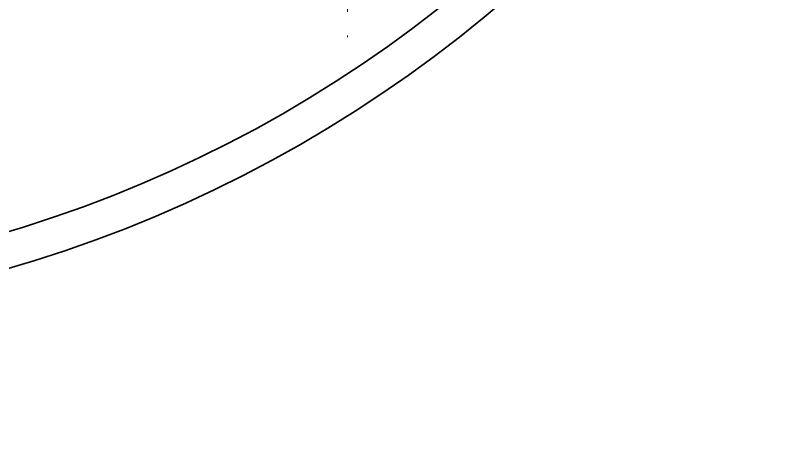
# Model space of a CAD drawing. Header units: millimetres. Extents: x -1782 to 1782, y -2523 to 2523.
# Drawn here: x -534.4 to -469.4, y -1723.9 to -1686.8 of the extents above; entities that cross this region are included whole.
import ezdxf

# ---------------------------------------------------------------- set-up
doc = ezdxf.new("R2010")
doc.units = ezdxf.units.MM
doc.linetypes.add('点画线', pattern=[18, 12, -2, 2, -2])
doc.linetypes.add('虚线', pattern=[2, 1, -1])
doc.layers.get('0').update_dxf_attribs({"lineweight": 35})
for name, color, linetype, lineweight in [('中心线层', 1, '点画线', 18), ('粗实线层', 7, 'Continuous', 35), ('虚线层', 6, '虚线', 18)]:
    doc.layers.add(name, color=color, linetype=linetype, lineweight=lineweight)

# ---------------------------------------------------------------- blocks, each defined once
blk = doc.blocks.new('*X25')
at = {"layer": '中心线层'}
blk.add_line((-74.371, -59.999), (-88.506, -59.999), dxfattribs=at)

msp = doc.modelspace()

# ---------------------------------------------------------------- linework, layer by layer
msp.add_circle((-566.233, -1600.17), 554)
at = {"layer": '中心线层'}
msp.add_circle((-566.233, -1600.17), 400, dxfattribs=at)
at = {"layer": '粗实线层'}
for radius in [112.5, 109.5]:
    msp.add_circle((-566.233, -1600.17), radius, dxfattribs=at)

# ---------------------------------------------------------------- block references
at = {"layer": '虚线层', "rotation": 90}
msp.add_blockref('*X25', (-566.233, -1600.17), dxfattribs=at)

doc.saveas('drawing.dxf')
